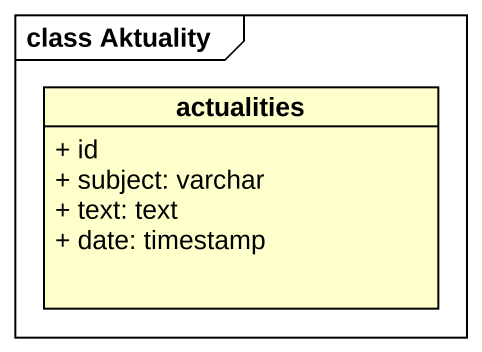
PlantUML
@startuml
mainframe class Aktuality
hide circle
hide empty members
skinparam classAttributeIconSize 0
class actualities {
  + id
  + subject: varchar
  + text: text
  + date: timestamp
}
@enduml
